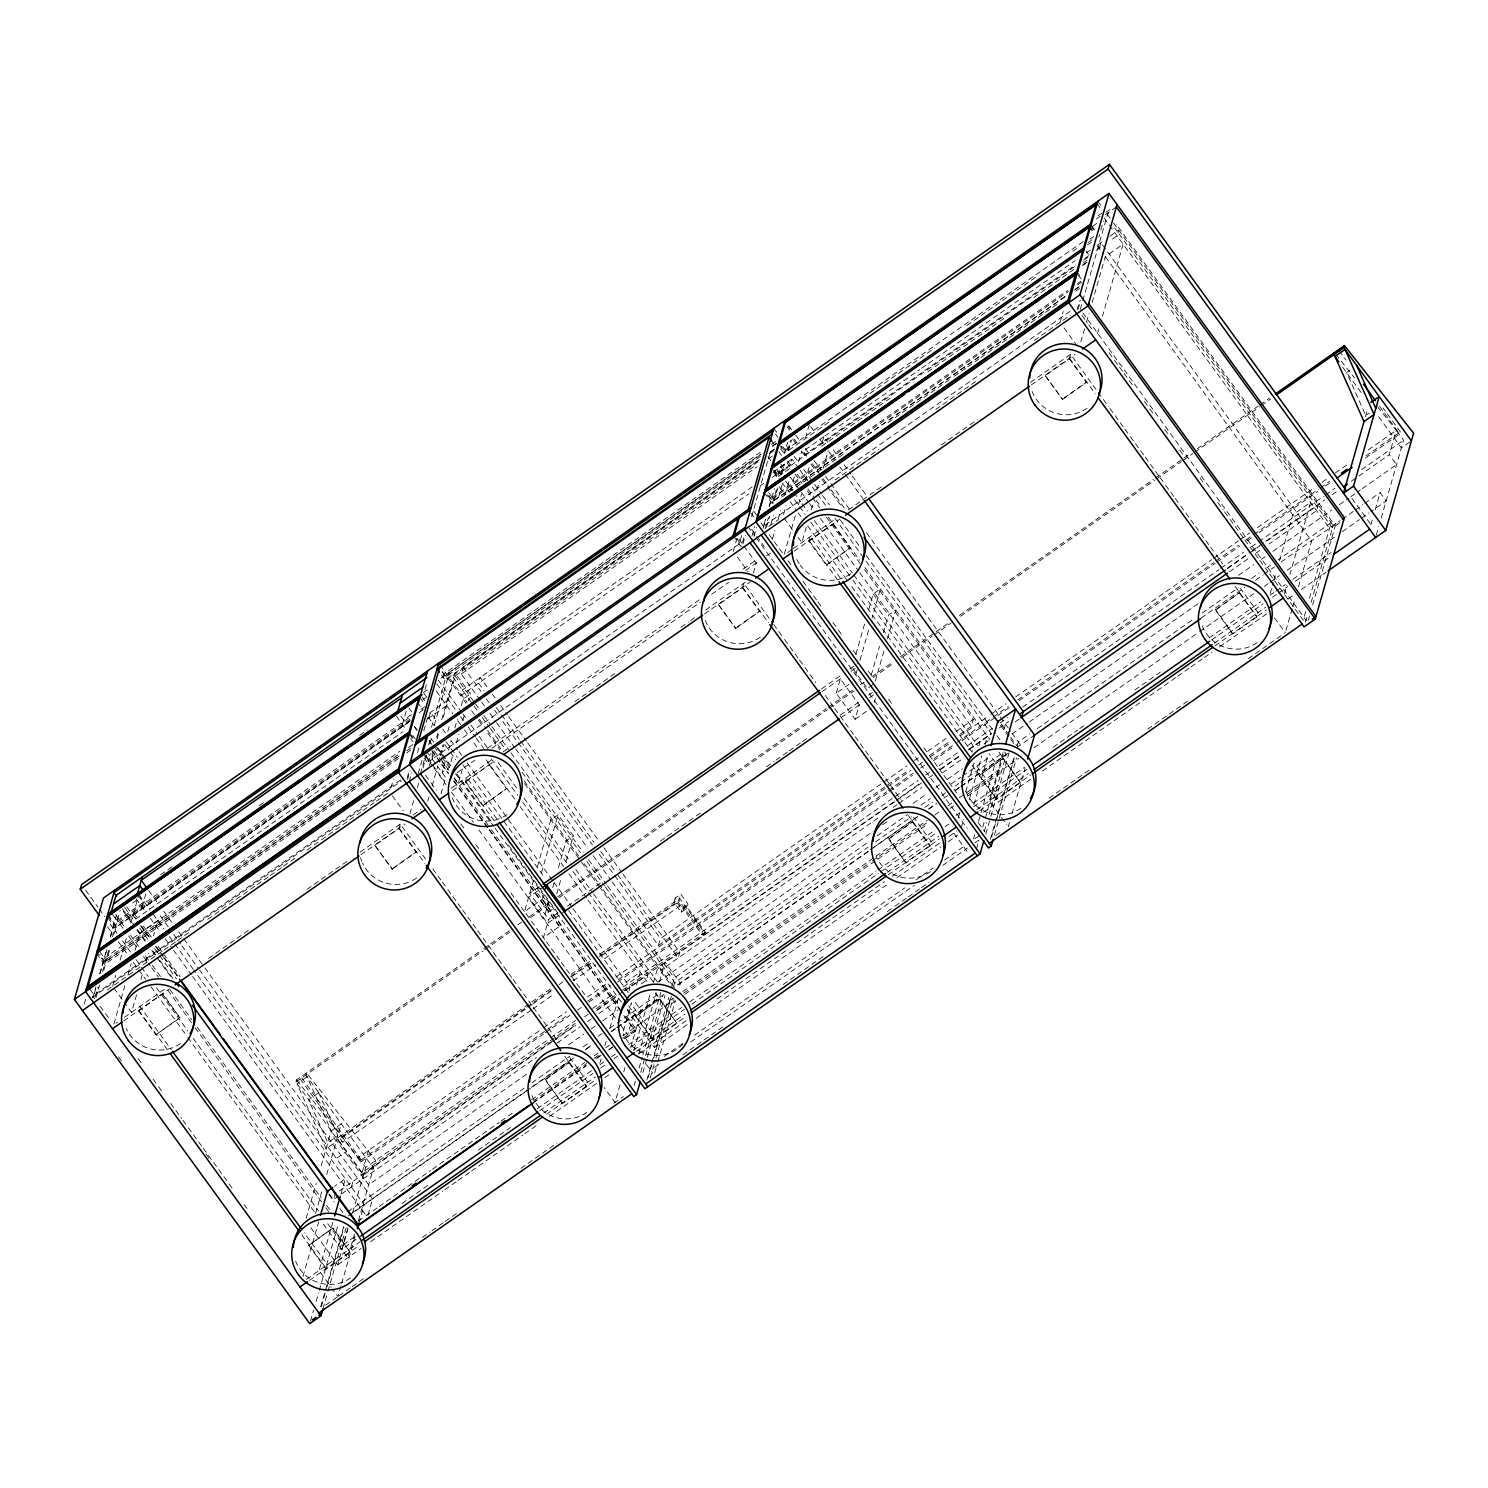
<?xml version="1.0" encoding="UTF-8"?>
<svg xmlns="http://www.w3.org/2000/svg" width="1488" height="1488" viewBox="0 0 1488 1488"><rect width="100%" height="100%" fill="white"/><g stroke="black" fill="none" stroke-linecap="round" stroke-linejoin="round"><path stroke-width="0.75" stroke-dasharray="5 3.75" d="M84.351 1003.916L85.653 999.322M92.777 997.834L95.92 986.86M99.696 973.71L106.615 949.567M110.391 936.398L116.696 914.469M95.771 988.553L93.949 994.877L89.113 988.237M99.994 973.784L103.621 961.118L399.082 754.1M106.894 949.753L104.476 958.198L399.919 751.18M110.521 937.105L114.148 924.439L411.488 716.081M95.362 996.625L98.096 987.102M102.467 971.85L108.791 949.79M112.567 936.64L120.119 910.321M95.957 997.648L99.584 985M103.825 970.232L105.648 963.889L97.594 952.804M99.64 951.557L106.485 960.969L110.112 948.302M114.353 933.534L116.157 927.21L409.721 721.513M112.604 986.284L115.748 975.347M120.137 960.058L127.019 936.026M130.777 922.913L138.31 896.687M142.067 906.917L147.312 888.634M124.918 985.521L113.646 1024.841L117.44 1022.2M128.061 974.584L131.186 963.666M134.943 950.553L139.965 933.069L157.84 920.551L153.45 935.84M136.543 994.84L131.521 1012.324L124.769 1003.024M140.914 979.55L142.792 972.985M145.936 962.066L148.447 953.324M138.607 1010.966L162.806 993.519L179.918 1017.959L155.905 1034.792L138.607 1010.966L139.909 1006.446L171.139 1049.486M155.905 1034.792L180.104 1017.346M358.422 1220.606L375.664 1160.473L306.491 1072.867L305.877 1075.061L373.451 1168.154L363.407 1175.204L295.814 1082.111L296.447 1079.916L481.703 950.107M402.392 724.507L407.061 708.251M390.953 787.766L393.464 779.024M374.902 845.389L392.218 869.215L374.902 845.389L398.933 828.556L400.216 824.036L426.033 859.599M426.349 684.759L423.913 693.278L426.312 696.607M407.173 777.908L408.977 771.584M407.582 779.6L410.074 770.858M409.256 781.553L411.767 772.737M417.458 752.891L419.356 746.269M423.782 730.85L428.209 715.412M428.879 718.072L430.534 712.361L437.323 721.699M443.033 677.17L443.982 673.897L760.219 452.315M418.258 773.462L422.666 758.006M431.539 727.167L446.698 674.231L761.038 453.97M420.397 773.686L425.456 756.053M428.618 745.023L430.59 738.141M434.291 725.27L449.488 672.278L473.221 704.959M409.851 813.806L413.608 800.693M417.384 787.58L418.63 783.209M423.02 767.92L426.777 754.807M429.902 743.87L431.167 739.499M422.629 753.263L428.656 761.577L431.074 753.17M436.579 737.509L437.863 733.045M441.694 719.69L455.105 672.911L470.394 693.966L468.478 700.662M433.213 752.389L429.474 765.371L424.117 757.987M437.026 739.09L438.886 732.561M443.275 717.309L455.142 675.905L756.592 464.684M431.873 760.145L434.291 751.738M480.326 700.234L461.299 674.008L463.289 667.07L759.047 459.829M306.156 1218.281L316.181 1183.313M321.185 1165.829L331.21 1130.88L341.273 1123.831L326.225 1176.264M439.983 755.197L442.94 744.93M427.726 801.269L428.99 796.898M432.115 785.98L437.751 766.32M440.894 755.383L444.019 744.465M447.776 731.352L449.674 724.786M392.218 869.215L416.398 851.768L392.386 868.601M315.586 1213.408L322.468 1189.377M445.247 761.428L442.048 772.551L449.32 767.473L453.152 754.1M448.446 750.287L450.994 741.377M454.826 728.023L457.374 719.113M461.206 705.74L463.121 699.062L470.394 693.966M308.779 1245.363L332.977 1227.916L350.108 1252.357L326.077 1269.19L308.779 1245.363L332.977 1227.916M441.025 793.774L445.675 777.554L426.758 751.496M302.994 1276.518L318.655 1221.89M456.332 742.977L458.899 734.068M462.731 720.694L464.647 714.017M462.433 768.924L458.304 783.302L454.249 777.722M332.773 1222.466L318.99 1270.547L331.154 1287.287M340.919 1194.064L345.309 1178.775L334.577 1186.289M310.453 1321.177L313.596 1310.203M316.107 1301.442L318.618 1292.663M319.25 1290.468L338.129 1224.643M482.689 805.771L506.887 788.324L482.689 805.771L465.391 781.944L466.693 777.424L497.941 820.465M326.077 1269.19L327.379 1264.67L304.277 1232.864M351.354 1187.089L352.991 1181.36L199.597 970.064M361.249 1159.896L300.911 1076.791L300.278 1078.986L360.635 1162.091L361.249 1159.896L568.695 1014.556M320.645 1306.929L343.84 1226.075M321.334 1306.538L326.374 1288.98M327.007 1286.785L343.988 1227.544M322.877 1308.956L327.286 1293.611M327.899 1291.417L346.146 1227.786M368.41 1150.503L361.417 1174.888L553.685 1040.168M347.894 1227.916L341.738 1249.436L356.953 1238.76M310.899 1227.842L337.702 1264.8L347.727 1229.832M352.749 1212.348L365.602 1167.522L548.867 1039.108M354.553 1234.091L347.764 1257.751L321.296 1221.295M465.391 781.944L489.589 764.497M341.031 1285.669L337.906 1296.587L332.494 1289.147M341.663 1283.474L355.446 1235.412M358.98 1223.099L364.225 1204.815L193.886 970.195M367.945 1215.194L372.595 1198.937L204.656 967.609M533.578 880.003L524.52 911.642L542.395 899.124L543.566 895.013M537.41 866.63L550.82 819.869L558.093 814.773L573.382 835.828L565.068 864.788M541.483 872.675L558.093 814.773M548.867 901.058L545.036 914.413L552.308 909.335L537.019 888.262M552.699 887.685L554.615 881.008M558.446 867.653L566.11 840.925L573.382 835.828M558.13 912.776L548.663 919.398L543.418 937.682L561.292 925.164L542.395 899.124M556.772 893.73L561.236 878.143M545.092 1079.786L569.272 1062.339L545.092 1079.786L562.39 1103.612L586.402 1086.779L587.704 1082.278L568.676 1056.071M562.39 1103.612L545.259 1079.172M733.249 551.36L737.36 536.982L756.276 563.022L753.319 573.308M718.462 604.63L735.76 628.457L718.462 604.63L742.475 587.797L743.777 583.277L772.291 622.579M741.675 535.531L739.257 543.938L428.656 761.577M742.475 542.506L744.279 536.201M742.94 544.013L745.414 535.364M751.645 516.745L770.17 452.147M599.831 1063.288L601.096 1058.917M604.853 1045.804L606.1 1041.433M609.857 1028.32L618.636 997.723M751.886 536.126L754.658 526.51M754.063 536.387L756.592 527.533M628.978 991.027L630.075 987.195L573.066 908.666M765.334 519.61L763.456 526.194L1070.263 311.215M769.11 506.441L770.989 499.856L1068.347 291.518M763.065 528.314L765.595 519.498M769.389 506.273L774.448 488.641M778.243 475.397L780.772 466.581M784.567 453.356L787.729 442.345M765.092 529.077L768.403 517.545M772.607 502.851L777.238 486.669M780.754 474.449L783.562 464.628M787.654 450.399L790.519 440.374M766.487 527.31L769.631 516.336M768.608 492.491L774.244 500.247L777.833 487.748M781.665 474.412L784.641 463.977M788.491 450.585L791.56 439.871M623.36 1031.091L631.489 1002.689M636.511 985.205L640.268 972.092L622.393 984.628M770.765 524.427L773.332 515.518M778.429 497.699L782.26 484.344M798.74 468.404L791.951 459.067L790.314 464.795L772.439 477.313M635.562 1016.341L659.761 998.894L676.891 1023.335L652.86 1040.168L635.562 1016.341L659.761 998.894M772.291 539.381L774.839 530.472M778.038 519.349L780.586 510.44M785.05 494.834L790.165 477.034M612.2 881.882L658.421 945.55L660.412 938.593L882.235 783.153M619.994 1084.957L614.99 1102.441L604.184 1087.561M623.751 1071.844L625.016 1067.473M630.652 1047.812L641.309 1010.668L634.483 1001.257M783.599 514.364L786.092 505.622M790.481 490.315L794.871 475.025M798.628 461.912L801.772 450.994M805.529 437.881L809.286 424.768M675.199 898.027L673.971 902.305L681.206 912.274L686.805 908.368L688.014 904.09L680.779 894.121L675.199 898.027L682.434 908.015L681.206 912.274M634.037 1050.305L650.312 993.482M653.455 982.564L657.845 967.256M735.76 628.457L759.959 611.01L735.928 627.843M599.013 956.561L678.919 900.575L680.779 894.121M638.78 1053.95L656.338 992.775M659.463 981.838L665.099 962.178L680.388 983.233L679.142 987.604M795.28 515.778L783.99 555.117L769.147 534.657M798.405 504.86L801.548 493.923M805.306 480.81L809.695 465.521M634.111 1085.552L635.357 1081.181M639.133 1068.068L642.258 1057.131M642.89 1054.955L660.821 992.403M640.714 1072.346L662.83 995.174M822.157 442.494L823.794 436.765L827.867 442.382M642.872 1072.588L646.666 1059.363M647.299 1057.15L664.987 995.435M652.86 1040.168L654.162 1035.667L631.061 1003.842M627.155 1010.11L654.404 1047.626L668.763 997.518M672.52 984.442L674.38 977.914L867.783 842.413M646.815 1080.102L651.205 1064.794M651.818 1062.618L670.697 996.811M673.599 986.656L674.771 982.582L867.988 847.211M648.08 1077.703L653.12 1060.07M653.753 1057.856L671.46 996.142M806.254 527.291L801.865 542.581L797.828 537.001M811.276 509.807L813.155 503.26M816.912 490.147L819.423 481.405M823.18 468.292L828.184 450.808M650.237 1077.944L655.297 1060.312M655.929 1058.117L672.985 998.597M654.701 1072.829L657.212 1064.087M657.826 1061.893L675.385 1000.717M826.249 565.068L850.448 547.621L826.249 565.068L808.951 541.241L810.253 536.722L841.501 579.762M599.645 954.366L679.551 898.38L704.494 932.734L703.861 934.929L678.919 900.575M808.951 541.241L833.15 523.795M836.237 693.222L840.348 678.844L859.264 704.884L855.135 719.262L836.237 693.222L852.326 681.95M855.916 654.143L864.863 622.951M868.694 609.596L873.158 594.01L880.431 588.913L872.117 617.873M855.879 674.529L857.646 668.372M859.99 660.188L868.936 629.015M871.205 675.199L879.501 646.238M883.333 632.884L888.448 615.065L895.702 609.968L887.406 638.929M875.279 681.244L884.207 650.07M874.2 702.634L875.372 698.523M888.634 839.027L912.832 821.581L888.634 839.027L905.932 862.854L929.944 846.021L931.246 841.501L913.576 817.191M1060.051 322.394L1063.176 311.476M1045.264 375.646L1062.562 399.472L1045.264 375.646L1069.277 358.813L1070.579 354.311L1108.616 406.708M905.932 862.854L888.801 838.414M1077.089 309.671L1079.6 300.911M1078.075 309.355L1080.641 300.371M1098.832 236.983L1099.52 234.546M1100.822 229.989L1103.352 221.173M1080.288 309.374L1082.185 302.789M1082.818 300.595L1107.983 212.84L1110.699 216.597M1099.241 248.347L1100.878 242.618L1300.419 517.471L1298.782 523.199M1080.827 341.887L1085.849 324.403M1086.482 322.208L1088.974 313.484M1092.118 302.548L1105.268 256.661L1123.142 244.125L1102.478 316.256M959.872 734.309L971.255 726.349L973.245 719.392L863.133 567.709M958.235 817.898L959.5 813.527M965.768 791.672L973.915 763.251M978.918 745.767L980.164 741.415M1097.456 333.721L1099.334 327.174M1062.562 399.472L1086.761 382.044L1062.73 398.877M961.118 828.091L963.629 819.349M969.265 799.688L981.801 755.978M984.926 745.06L987.437 736.318M979.123 775.62L1003.321 758.192L1020.452 782.614L996.421 799.447L979.123 775.62L1003.321 758.192M973.97 804.599L988.385 754.342M1003.823 729.883L1005.46 724.154M973.524 838.953L974.789 834.582M978.546 821.469L980.425 814.903M981.057 812.727L995.453 762.47L989.092 753.691M1003.135 752.742L989.353 800.823L1000.141 815.703M976.407 849.146L978.918 840.422M982.675 827.309L984.554 820.744M985.186 818.567L1004.363 751.645L1006.372 754.416L989.315 813.936M984.256 831.569L986.786 822.752M985.781 834.024L990.208 818.605M990.841 816.391L1009.162 752.463M996.421 799.447L997.723 794.945L974.621 763.139M990.376 839.381L1014.184 756.35M1017.234 745.693L1018.331 741.88L1029.715 733.9M991.64 837L1014.388 757.634M994.43 835.028L1016.546 757.876M1008.25 826.863L1009.496 822.492M1012.007 813.75L1025.176 767.864M1215.436 610.043L1239.634 592.615L1215.436 610.043L1232.734 633.888L1256.746 617.055L1258.048 612.535L1240.378 588.206M1232.734 633.888L1215.603 609.448M1270.175 593.545L1273.319 582.626M1273.933 580.432L1275.811 573.884M1279.568 560.771L1292.737 514.867L1310.612 502.349L1289.929 574.461M1284.293 594.121L1286.804 585.398M1285.948 630.521L1292.216 608.666M1292.849 606.472L1294.727 599.924M1298.485 586.811L1311.653 540.925L1104.673 255.824M1305.701 611.438L1303.209 620.18L1265.284 567.951M1309.477 598.325L1331.165 522.679L1278.08 559.879M1305.441 622.226L1307.32 615.641M1311.095 602.473L1333.174 525.45L1338.772 521.525M1365.407 416.696L1367.286 410.149M1308.231 620.273L1309.477 615.883M1312.621 604.909L1335.275 525.934L1116.149 224.093M1358.86 475.993L1389.308 454.64L1396.302 430.274L1377.59 406.801M1370.857 524.892L1372.699 518.438M1375.172 509.845L1380.101 492.64L1386.146 500.954L1370.913 511.612M1365.426 458.044L1399.687 434.031L1400.32 431.836L1382.891 407.824M1376.288 535.327L1378.781 526.585M1381.199 518.159L1403.537 440.243L1396.302 430.274L1367.751 450.287M705.386 932.381L702.076 934.78L683.159 908.74L684.48 907.457L686.452 906.285L705.368 932.325L702.076 934.78M771.584 444.354L779.154 439.034M1098.2 215.704L1101.994 213.063M772.402 446.009L776.197 443.35M160.611 874.721L171.994 866.76M259.21 805.64L264.901 801.66M359.687 735.239L367.276 729.92M441.118 678.175L761.168 454.268M772.532 446.307L778.224 442.327M1096.396 218.996L1100.19 216.355M1105.882 212.356L1111.462 208.45M423.466 692.497L427.335 689.781M760.349 456.407L445.991 676.668L441.973 671.125M1105.193 214.793L1116.353 206.962M770.431 451.85L776.122 447.869M759.401 459.68L445.042 679.942L439.425 672.185M769.854 452.371L778.336 446.419M1092.862 226.064L1096.656 223.405M758.117 461.671L447.46 679.346L442.085 671.962M769.482 453.71L773.258 451.05M132.674 903.067L140.188 897.803M423.001 699.639L426.758 696.998M461.299 674.008L757.057 466.767M768.44 458.806L772.235 456.146M1083.208 241.595L785.869 449.953L783.451 446.623M411.19 714.742L403.676 719.987L398.858 713.347M788.807 450.213L830.471 421.03M862.668 398.468L934.65 348.043M966.847 325.481L1036.913 276.377M1072.904 251.156L1076.68 248.515M1089.941 239.215L1093.736 236.573M420.955 709.46L424.75 706.8M1088.156 242.507L1091.932 239.866M409.888 719.243L115.804 925.313L107.768 914.227M419.17 712.752L426.777 707.414M1087.449 244.943L1091.95 241.986M410.242 720.452L133.157 914.618L135.892 918.375M410.074 721.066L115.115 927.749L107.062 916.664M135.575 919.026L402.895 731.705M429.455 713.105L448.409 699.825M752.165 486.929L462.359 690.004L460.722 695.733L748.631 493.997M773.016 472.328L791.951 459.067M823.794 436.765L805.919 449.302L804.283 455.03L1075.396 265.05M824.873 436.003L919.677 369.582M921.574 368.261L1075.154 260.642M1086.519 252.681L1090.313 250.021M1097.902 244.702L1103.594 240.721M1109.825 236.35L1118.753 230.101L1117.116 235.829L1109.527 241.13M427.8 718.834L446.772 705.554M759.996 486.037L763.79 483.377M1084.882 258.41L1088.677 255.75M1096.265 250.43L1101.938 246.45M1074.503 266.705L779.042 473.723L776.624 470.394M1083.971 260.065L1087.747 257.405M789.57 468.683L778.205 476.644L773.388 469.985M821.767 446.121L891.851 397.017M927.824 371.795L997.909 322.71M999.787 321.371L1005.479 317.39M1033.881 297.488L1075.545 268.286M1083.134 262.985L1086.91 260.326M1082.185 265.478L1085.98 262.837M1083.227 264.957L1087.021 262.297M408.549 747.46L414.222 743.479M106.485 960.969L400.03 755.272M399.175 756.071L105.295 961.992L99.919 954.608M406.745 750.77L410.539 748.111M398.468 758.508L104.588 964.429L96.553 953.343M406.763 752.891L411.748 749.208M772.235 497.476L1067.677 290.458M1077.145 283.836L1080.939 281.176M1077.814 284.878L1081.59 282.218M774.244 500.247L1065.91 295.889M1075.378 289.249L1079.172 286.607M1065.036 296.689L773.053 501.289L767.696 493.886M1074.522 290.048L1078.316 287.389M781.832 497.085L845.37 452.761M888.02 422.685L952.469 377.506M954.366 376.185L965.749 368.206M967.646 366.885L979.011 358.906M980.908 357.585L1058.656 303.124M1075.712 291.164L1079.507 288.505M400.756 779.898L92.721 996.03L94.73 998.801M92.312 997.499L401.351 780.958M107.248 990.041L149.711 960.281M150.883 959.165L162.248 951.204M164.145 949.883L175.51 941.923M177.388 940.602L188.753 932.623M207.706 919.361L255.043 886.178M256.94 884.858L268.305 876.897M270.202 875.576L281.567 867.597M283.464 866.276L294.829 858.316M307.086 850.02L347.857 821.153M349.736 819.832L361.1 811.871M362.998 810.551L374.362 802.571M376.259 801.251L387.624 793.29M768.887 526.417L778.354 519.777M835.233 479.917L878.85 449.357M935.729 409.498L977.43 380.277M1034.309 340.417L1070.337 315.177M487.339 748.352L701.387 598.362M743.07 569.16L756.332 559.879M457.076 772.681L474.858 760.201M491.914 748.259L700.271 602.268M711.636 594.307L728.692 582.347M745.73 570.406L758.992 561.125M766.58 555.805L770.579 553.015M124.378 1017.327L164.833 988.981M208.45 958.421L250.151 929.2M307.03 889.34L348.75 860.12M360.115 852.14L401.834 822.92M413.218 814.94L420.862 809.584M451.162 788.305L493.477 758.657M502.944 752.035L510.514 746.716M574.926 701.592L616.59 672.39M681.002 627.266L688.572 621.965M690.469 620.626L696.142 616.646M705.628 610.006L745.395 582.143M787.58 552.606L792.937 548.849M793.364 548.551L835.196 519.238M848.458 509.938L882.589 486.037M941.365 444.856L977.393 419.616M1030.477 382.416L1072.178 353.177M123.783 1020.861L169.409 988.888M360.896 854.726L404.736 823.999M452.445 790.537L494.239 761.242M704.512 613.912L750.157 581.92M794.127 551.137L839.753 519.163M1031.258 384.983L1075.08 354.274M539.233 886.718L529.747 893.358L548.663 919.398M821.469 688.963L840.404 675.682M849.871 669.042L857.534 663.685M544.72 885.992L528.631 897.264L547.547 923.304L563.636 912.032M822.232 691.529L843.082 676.928M851.08 671.33L858.223 666.308M483.6 948.767L510.254 930.112M517.861 924.773L521.656 922.114M529.282 916.775L550.207 902.1M557.814 896.762L826.156 708.753M828.053 707.414L852.791 690.079M860.399 684.759L864.212 682.081M871.819 676.742L892.763 662.086M900.37 656.747L947.949 623.416M959.369 615.418L1153.479 479.396M1155.376 478.076L1189.637 454.063M1197.245 448.725L1258.141 406.057M1260.038 404.736L1269.562 398.059M295.814 1082.111L482.968 950.962M484.883 949.642L509.621 932.306M530.546 917.631L551.49 902.956M559.097 897.636L827.421 709.609M829.318 708.288L854.075 690.953M873.103 677.617L894.028 662.941M901.635 657.603L932.083 636.269M933.999 634.948L951.13 622.933M960.634 616.274L1154.744 480.252M1156.66 478.931L1181.398 461.596M1183.295 460.257L1192.799 453.598M1194.715 452.259L1259.406 406.912M1261.322 405.592L1270.826 398.914M872.824 684.74L867.374 688.553L852.085 667.498M567.598 906.136L601.691 882.235M660.412 841.092L694.524 817.21M696.403 815.87L702.094 811.89M766.506 766.766L774.076 761.465M775.973 760.126L787.338 752.165M789.235 750.845L800.6 742.884M802.478 741.545L808.17 737.564M840.367 715.003L861.217 700.402M868.787 695.101L872.582 692.441M841.148 717.569L861.98 702.968M869.569 697.667L877.139 692.366M1349.932 370.14L1346.584 372.484L1365.761 415.45L1369.109 413.087M855.135 719.262L871.224 707.99M550.188 989.036L337.106 1138.339L362.049 1172.693L548.495 1042.046M571.113 974.361L592.038 959.704M524.818 1008.548L336.474 1140.533L368.671 1184.857L528.556 1072.829M526.733 1007.227L551.453 989.892M559.079 984.554L562.873 981.894M570.481 976.556L591.406 961.899M531.16 1010.166L342.742 1142.17L341.124 1140.44L340.324 1138.859L530.639 1005.497M532.555 1004.177L551.583 990.841M572.508 976.165L593.452 961.49M601.059 956.17L677.189 902.825L678.491 904.109L679.607 906.155L603.477 959.481M533.057 1008.827L554.001 994.151M573.029 980.815L595.87 964.819M682.434 908.015L688.014 904.09M336.883 1158.11L345.272 1152.251M884.132 781.832L906.88 765.892M914.469 760.573L918.263 757.913M927.749 751.273L948.6 736.672M956.189 731.352L973.245 719.392M658.421 945.55L908.684 770.189M929.535 755.569L950.404 740.95M296.447 1079.916L358.366 1157.552L541.632 1029.138M543.529 1027.799L566.37 1011.803M587.314 997.127L608.257 982.452M615.865 977.114L886.16 787.729M888.076 786.389L910.916 770.375M918.524 765.055L922.337 762.377M929.944 757.039L950.888 742.382M960.411 735.704L988.962 715.691M990.859 714.37L1006.093 703.694M1015.597 697.016L1211.66 559.655M1213.576 558.316L1238.314 540.981M1240.211 539.642L1249.734 532.964M1257.341 527.645L1314.462 487.618M1322.069 482.279L1327.78 478.28M1335.387 472.961L1348.723 463.624M587.723 1001.219L610.545 985.223M618.171 979.885L886.495 791.876M888.392 790.537L913.13 773.202M920.756 767.864L924.55 765.204M934.073 758.545L954.998 743.87M956.914 742.531L991.157 718.537M993.073 717.197L1008.287 706.54M1017.811 699.862L1213.817 562.52M1215.715 561.181L1238.555 545.185M1246.163 539.846L1251.873 535.847M1253.789 534.527L1318.48 489.18M1320.395 487.841L1329.9 481.182M1366.058 455.849L1400.32 431.836M360.635 1162.091L543.325 1034.086M545.222 1032.746L569.96 1015.411M577.567 1010.092L581.38 1007.413M588.988 1002.094L609.931 987.418M617.539 982.08L887.778 792.732M889.675 791.393L912.516 775.397M933.441 760.74L954.385 746.065M961.992 740.726L1009.571 707.395M1019.075 700.718L1215.101 563.375M1216.998 562.055L1239.839 546.04M1247.446 540.721L1251.259 538.042M1258.867 532.704L1317.866 491.375M1325.473 486.037L1331.183 482.038M550.783 1037.768L575.521 1020.433M592.652 1008.436L613.595 993.761M623.119 987.083L893.414 797.698M895.311 796.359L918.152 780.363M925.759 775.025L929.572 772.346M939.095 765.688L960.039 751.012M967.646 745.674L992.384 728.339M1000.01 723.001L1007.618 717.662M1022.851 707.005L1218.914 569.625M1220.811 568.286L1243.652 552.29M1251.259 546.952L1256.969 542.953M1258.885 541.613L1323.595 496.267M1325.51 494.927L1335.015 488.269M1361.669 469.594L1403.537 440.243M550.393 1040.726L575.131 1023.391M584.635 1016.732L588.448 1014.053M596.056 1008.734L615.083 995.398M622.691 990.059L704.494 932.734M555.47 1038.922L576.526 1024.172M597.339 1009.589L622.207 992.161M624.104 990.822L898.213 798.758M900.11 797.419L921.053 782.762M940.081 769.426L961.025 754.751M968.632 749.413L991.473 733.398M999.099 728.078L1008.622 721.401M1227.507 568.025L1250.366 552.011M1252.264 550.672L1263.684 542.674M1265.581 541.353L1324.599 500.005M1332.206 494.667L1337.917 490.668M1351.234 481.331L1356.944 477.332M551.248 1042.437L335.116 1193.878L333.461 1199.607L536.331 1057.466M553.145 1041.098L575.893 1025.158M596.762 1010.538L617.613 995.937M625.202 990.617L647.95 974.677L646.313 980.406L640.621 984.386M894.883 801.604L661.9 964.856L660.263 970.585L879.985 816.614M896.78 800.284L921.407 783.023M928.977 777.722L932.771 775.062M940.342 769.742L961.192 755.141M968.762 749.84L991.492 733.919L864.826 559.432M1227.284 568.714L1248.153 554.094M1250.05 552.773L1259.518 546.133M1267.106 540.814L1318.294 504.934L1316.657 510.663L1269.264 543.883M1409.731 442.048L1401.343 447.925L1377.014 414.408M557.2 1042.846L579.948 1026.906M587.537 1021.586L591.313 1018.927M598.901 1013.626L619.752 999.006M893.246 807.333L897.041 804.673M898.919 803.353L921.649 787.431M942.499 772.83L963.331 758.229M984.163 743.628L989.855 739.648M1015.188 721.903L1021.698 717.346M1229.441 571.783L1248.395 558.502M1255.984 553.183L1259.778 550.523M568.528 1044.818L583.761 1034.141M591.368 1028.803L595.181 1026.143M602.789 1020.805L618.022 1010.129M657.994 982.117L873.084 831.401M882.607 824.743L888.317 820.744M913.074 803.408L926.392 794.071M935.915 787.394L939.709 784.734M947.335 779.396L962.55 768.719M1012.045 734.049L1027.278 723.373M1029.175 722.033L1198.584 603.328M1238.555 575.335L1253.789 564.659M1261.415 559.321L1265.209 556.661M1272.835 551.323L1331.834 509.975M1339.442 504.637L1348.965 497.959M1350.862 496.639L1360.385 489.961M1362.283 488.622L1396.562 464.628L1389.308 454.64M877.25 835.772L907.587 814.513M920.867 805.213L930.353 798.572M951.204 783.953L960.69 777.313M962.569 775.973L987.232 758.713L984.498 754.955M347.987 1211.604L524.315 1088.063M531.886 1082.743L569.811 1056.182M583.091 1046.882L588.764 1042.883M598.25 1036.243L602.045 1033.583M609.634 1028.282L615.325 1024.302M617.204 1022.963L658.924 993.742M875.558 841.892L911.549 816.689M924.811 807.389L932.381 802.088M941.848 795.448L945.643 792.788M955.11 786.148L958.904 783.506M960.802 782.167L1002.466 752.965M1037.303 728.599L1194.659 618.32M1202.248 613.019L1238.276 587.779M1251.538 578.479L1259.127 573.159M1266.716 567.839L1270.492 565.18M868.099 851.303L676.78 985.354L604.891 886.327M928.717 808.84L936.287 803.52M943.876 798.219L947.651 795.559M955.24 790.258L959.016 787.598M960.913 786.278L1006.372 754.416M352.21 1212.869L573.029 1058.154M586.346 1048.817L592.057 1044.818M611.084 1031.482L614.897 1028.803M616.795 1027.483L664.392 994.133M868.229 851.601L673.134 988.311L600.52 888.317M928.847 809.137L936.417 803.836M955.37 790.556L959.425 787.394M961.043 786.575L1008.92 752.723M1016.695 747.608L1034.569 735.072M1201.169 618.004L1244.954 587.332M1255.593 580.208L1263.163 574.907M1264 573.996L1274.546 566.928M1281.131 561.98L1340.13 520.651M1342.027 519.312L1353.448 511.314M1355.363 509.975L1362.971 504.637M1364.868 503.297L1380.101 492.64M348.229 1216.012L524.557 1092.452M526.454 1091.132L573.866 1057.912M585.23 1049.951L590.922 1045.971M611.773 1031.351L615.567 1028.692M617.464 1027.371L659.184 998.132L655.129 992.552M1339.925 522.66L1332.485 527.887L1114.717 227.924M673.32 998.225L669.526 1000.866L671.534 1003.637L675.329 1000.996M682.787 991.585L874.107 857.534M876.004 856.195L927.136 820.372M934.724 815.052L940.397 811.072M947.986 805.771L951.762 803.111M959.351 797.81L965.024 793.811M966.921 792.49L999.118 769.928L1001.126 772.7L967.033 796.582M358.255 1221.183L363.965 1217.184M365.862 1215.845L377.282 1207.847M379.198 1206.508L430.59 1170.498M432.487 1169.159L499.112 1122.473M501.01 1121.152L512.43 1113.136M531.476 1099.799L584.765 1062.469M594.289 1055.792L598.083 1053.132M605.709 1047.794L609.503 1045.115M622.84 1035.778L674.231 999.769M683.755 993.11L870.294 862.389M872.191 861.068L927.396 822.38M967.367 794.369L1018.759 758.359M1033.993 747.701L1197.691 632.995M1199.588 631.656L1254.793 592.968M1264.316 586.309L1268.129 583.631M1270.027 582.31L1279.55 575.633M1287.157 570.295L1334.736 536.963M1342.362 531.625L1359.493 519.61M1361.39 518.289L1369.016 512.951M684.796 994.356L876.116 860.306M878.013 858.967L927.266 824.464M949.995 808.542L953.771 805.882M533.578 1100.748L586.718 1063.529M594.307 1058.21L599.999 1054.211M622.765 1038.252L636.064 1028.952L625.127 1013.905M533.057 1102.589L586.198 1065.352M595.684 1058.693L601.375 1054.713M608.964 1049.393L612.758 1046.734M624.142 1038.754L635.543 1030.775L623.249 1013.849M532.871 1103.185L586.012 1065.966M597.395 1057.987L601.208 1055.327M608.797 1050.007L612.591 1047.347M625.871 1038.029L635.357 1031.389L623.063 1014.463M354.479 1236.807L343.058 1244.805L326.709 1222.299M402.076 1203.457L428.711 1184.783M478.206 1150.112L510.57 1127.439M537.224 1108.765L592.41 1070.077M600.036 1064.738L603.83 1062.079M611.456 1056.74L615.251 1054.081M628.587 1044.743L681.876 1007.395M689.502 1002.056L876.041 871.354M877.939 870.015L935.041 830.006M955.984 815.331L959.797 812.653M973.115 803.334L1024.507 767.306M1053.058 747.311L1077.814 729.976M1079.711 728.636L1085.422 724.637M1134.916 689.948L1161.57 671.274M1209.149 637.943L1260.541 601.933M1270.064 595.256L1273.877 592.596M1275.774 591.257L1285.297 584.579M1292.905 579.26L1330.979 552.569M539.698 1110.718L592.987 1073.369M600.613 1068.049L606.323 1064.032M613.93 1058.712L617.743 1056.034M631.061 1046.696L684.368 1009.348M691.976 1004.028L878.515 873.307M880.412 871.968L935.617 833.299M945.14 826.621L948.953 823.961M973.691 806.626L1026.999 769.277M1211.623 639.896L1263.033 603.886M1272.538 597.227L1276.351 594.549M1278.248 593.228L1287.771 586.551M1295.378 581.213L1329.64 557.2M306.472 1279.327L359.891 1241.885M543.808 1113.024L595.2 1077.014M633.535 1050.119L684.722 1014.239M887.406 872.21L938.742 836.256M976.835 809.584L1028.338 773.481M1214.152 643.3L1265.544 607.29M309.374 1280.405L358.775 1245.791M546.468 1114.27L595.963 1079.6M636.157 1051.384L685.503 1016.806M888.187 874.795L939.505 838.841M979.718 810.681L1031.017 774.727M1214.933 645.866L1266.307 609.875M337.702 1264.8L361.082 1248.413M370.605 1241.736L442.94 1191.051M444.838 1189.73L456.258 1181.714M458.174 1180.393L469.594 1172.377M471.491 1171.056L522.883 1135.046M524.799 1133.707L536.219 1125.709M549.537 1116.372L597.116 1083.022M604.742 1077.684L610.452 1073.685M639.003 1053.671L686.582 1020.34M717.049 998.987L785.571 950.981M796.991 942.983L884.56 881.621M892.168 876.283L939.746 842.952M949.27 836.275L956.877 830.936M983.531 812.262L1031.128 778.931M1042.549 770.914L1162.463 686.898M1164.36 685.559L1175.78 677.561M1177.696 676.222L1189.117 668.224M1191.014 666.884L1202.434 658.886M1204.331 657.547L1211.957 652.209M1219.565 646.889L1267.162 613.54M1288.087 598.864L1293.797 594.865M1301.423 589.527L1326.161 572.192M654.404 1047.626L688.516 1023.725M696.105 1018.406L889.489 882.905M897.078 877.585L940.695 847.025M948.265 841.724L957.751 835.066M664.187 1056.424L683.141 1043.144M694.505 1035.183L904.76 887.871M916.124 879.892L933.181 867.95M944.545 859.99L965.377 845.389M974.845 838.748L980.536 834.768M658.626 1064.497L652.953 1068.496L650.926 1065.724M690.823 1041.935L914.357 885.323M942.76 865.421L967.386 848.16M974.956 842.859L978.751 840.199M325.705 1305.143L337.088 1297.164M338.985 1295.843L350.368 1287.864M352.247 1286.543L363.63 1278.564M422.406 1237.384L429.995 1232.064M431.892 1230.743L443.257 1222.764M445.154 1221.443L456.537 1213.464M521.005 1168.303L557.014 1143.063M613.893 1103.203L623.379 1096.563M682.806 1054.88L724.47 1025.678M783.19 984.535L824.873 955.333M887.369 911.53L893.06 907.55M894.958 906.229L906.322 898.268M908.219 896.929L919.584 888.968M921.481 887.648L929.051 882.328M995.732 835.624L1002.893 830.62M1049.152 798.2L1090.853 768.98M1147.732 729.12L1189.451 699.899M1248.227 658.719L1284.256 633.46M679.607 906.155L677.189 902.825M340.324 1138.859L342.742 1142.17M683.159 908.74L686.452 906.285M1335.833 354.442L1354.545 377.915M1339.349 350.908L1346.045 360.152M1379.581 406.336L1399.687 434.031M1342.697 367.164L1362.134 393.929M1351.885 498.313L1370.95 524.576M1097.846 201.271L1101.864 206.813M1107.165 214.142L1112.689 221.731M1113.601 222.995L1333.174 525.45M1097.14 203.707L1101.157 209.25M1104.245 218.085L1329.528 528.407M1091.634 225.655L1095.261 230.659M1090.778 225.897L1094.796 231.44M1097.177 245.501L1103.315 253.964M1086.035 251.1L1088.435 254.411M1076.791 271.541L1080.418 276.526M1078.484 275.28L1081.162 278.981M1083.022 313.131L1306.241 620.589M1081.981 315.456L1087.375 322.896M1088.732 324.756L1092.787 330.336M1109.062 352.749L1113.136 358.366M1114.493 360.245L1122.64 371.461M1123.998 373.339L1128.071 378.956M1129.429 380.816L1133.503 386.434M1144.384 401.407L1148.457 407.024M1149.815 408.884L1153.888 414.501M1164.751 429.474L1168.824 435.091M1179.705 450.064L1183.778 455.663M1200.072 478.132L1204.145 483.73M1217.742 502.46L1223.173 509.938M1224.531 511.816L1228.604 517.415M1229.962 519.293L1243.54 538.005M1244.898 539.884L1258.495 558.595M1259.852 560.455L1263.926 566.072M1064.106 327.974L1077.61 346.574M1274.528 617.818L1285.334 632.698M1109.974 408.568L1123.552 427.279M1124.909 429.158L1128.983 434.775M1130.341 436.635L1143.937 455.365M1145.295 457.225L1158.873 475.937M1160.231 477.815L1164.304 483.433M1165.662 485.293L1173.827 496.527M1175.185 498.387L1179.259 504.004M1180.616 505.883L1194.194 524.594M1195.552 526.454L1209.149 545.166M1210.507 547.045L1214.58 552.662M1215.938 554.522L1222.727 563.878M1069.463 358.217L1095.261 393.762M1235.189 586.495L1256.932 616.441M1069.277 358.813L1086.575 382.658M1239.448 593.228L1256.746 617.055M833.299 449.86L838.73 457.337M844.161 464.814L850.95 474.17M852.308 476.03L867.244 496.601M810.625 426.628L814.68 432.208M820.093 439.648L824.129 445.228M828.946 451.85L834.377 459.327M839.809 466.804L843.882 472.421M845.24 474.281L862.873 498.592M789.031 426.014L791.709 429.716M795.615 435.11L799.856 440.932M805.306 448.427L809.379 454.063M814.066 460.517L820.855 469.855M825.71 476.551L850.206 510.31M866.537 532.797L1010.817 731.519M1011.896 733.007L1020.34 744.651M787.766 425.698L790.184 429.028M786.985 426.61L789.663 430.311M794.332 439.146L798.424 444.763M803.873 452.259L806.589 456.016M812.039 463.512L821.562 476.644M822.92 478.522L829.727 487.897M831.085 489.757L846.058 510.384M1001.219 724.117L1009.385 735.351M1010.743 737.23L1017.55 746.604M792.695 439.072L796.805 444.726M801.697 451.478L804.915 455.886M811.072 464.368L816.503 471.845M821.934 479.322L825.989 484.939M827.347 486.818L842.282 507.371M1000.494 725.288L1015.411 745.841M773.816 428.284L777.852 433.845M785.962 445.005L792.751 454.379M794.127 456.239L798.2 461.875M803.65 469.371L813.173 482.484M814.531 484.363L821.339 493.737M822.697 495.616L829.504 504.99M840.404 519.982L860.808 548.105M866.258 555.601L995.565 733.714M996.923 735.593L1000.996 741.21M775.546 434.05L777.945 437.379M782.948 446.642L787.245 452.575M800.098 470.282L807.668 480.698M812.318 487.115L825.896 505.808M834.88 518.196L863.896 558.167M781.33 446.363L785.348 451.906M778.987 444.559L785.032 452.873M780.623 448.799L784.641 454.342M787.636 461.094L792.713 468.125M797.103 474.133L802.534 481.61M807.947 489.106L814.736 498.443M816.094 500.321L820.167 505.92M828.314 517.136L859.543 560.139M864.974 567.635L989.985 739.834M998.857 752.054L1002.726 757.373M832.982 524.408L850.28 548.235M1003.154 758.787L1020.452 782.614M771.695 441.006L774.374 444.707M778.838 451.608L781.553 455.365M787.003 462.842L793.792 472.217M795.15 474.077L801.958 483.451M807.389 490.928L819.628 507.799M826.417 517.154L861.775 565.849M780.921 464.182L784.994 469.799M790.444 477.295L799.949 490.389M801.325 492.268L808.114 501.623M809.472 503.502L813.545 509.119M820.353 518.475L858.409 570.908M859.766 572.787L971.255 726.349M780.363 466.19L785.459 473.203M873.158 594.01L888.448 615.065M767.975 456.704L770.691 460.462M777.499 469.836L780.233 473.593M785.683 481.089L792.49 490.482M793.848 492.342L800.656 501.735M802.013 503.595L807.463 511.109M814.271 520.484L852.401 573.01M853.759 574.889L977.69 745.581M774.504 470.134L778.522 475.658M774.076 471.584L780.865 480.94M782.223 482.8L789.012 492.156M794.443 499.633L805.287 514.588M810.718 522.065L851.452 578.162M852.81 580.041L973.617 746.437L971.98 752.165L849.797 583.891M773.816 472.57L777.833 478.113M779.228 486.669L784.641 494.146M790.072 501.623L796.861 510.979M798.219 512.839L800.935 516.578M807.724 525.934L848.439 582.031M809.119 540.628L837.67 579.911M972.148 765.167L996.607 798.851M767.38 494.872L773.407 503.186M784.306 518.401L792.416 529.561M1001.498 817.563L1006.892 825.003M764.311 492.64L772.365 503.725M753.784 511.202L757.82 516.745M761.038 522.865L765.855 529.505M788.063 560.734L792.155 566.351M803.018 581.306L807.091 586.923M808.449 588.802L816.596 600.017M817.954 601.896L822.027 607.513M832.908 622.486L836.981 628.085M838.339 629.963L842.413 635.581M853.275 650.554L857.348 656.152M868.229 671.125L872.303 676.742M888.596 699.193L892.67 704.81M923.918 747.85L927.991 753.467M929.349 755.327L937.496 766.562M938.872 768.44L952.45 787.152M953.808 789.012L957.881 794.629M978.211 822.641L984.982 831.941M750.994 513.174L753.672 516.857M751.645 529.151L755.476 534.415M756.741 536.182L764.386 546.71M747.98 526.436L754.788 535.81M756.146 537.689L967.237 828.425M953.864 833.187L969.134 854.242M736.951 538.786L742.326 546.17M733.231 535.624L741.266 546.71M737.285 556.94L748.092 571.82M773.648 624.439L783.172 637.552M784.529 639.412L788.603 645.029M789.961 646.908L798.107 658.124M799.465 660.002L803.539 665.62M804.896 667.48L815.777 682.453M825.282 695.547L833.429 706.781M834.787 708.66L838.86 714.259M840.218 716.137L853.814 734.849M855.172 736.727L868.75 755.439M870.108 757.299L874.181 762.916M875.539 764.795L889.136 783.506M890.494 785.366L901.356 800.339M742.642 587.183L768.459 622.728M908.387 815.461L930.13 845.407M742.475 587.797L759.773 611.624M912.646 822.194L929.944 846.021M487.022 686.824L480.233 677.486L478.597 683.215L484.028 690.692M492.454 694.301L495.169 698.039M500.6 705.535L507.389 714.872M508.747 716.751L526.38 741.061M527.738 742.921L598.325 840.143M603.756 847.621L621.407 871.931M622.765 873.809L679.774 952.339L678.137 958.067L617.055 873.921M496.229 707.525L500.303 713.124M501.661 715.003L519.312 739.294M520.67 741.173L593.972 842.134M600.761 851.489L615.697 872.061M463.289 667.07L480.959 691.418M486.39 698.895L489.106 702.652M494.555 710.148L497.271 713.887M502.702 721.382L592.429 844.961M599.236 854.335L660.412 938.593M481.684 702.113L484.4 705.851M489.85 713.347L495.281 720.824M496.639 722.703L514.309 747.05M515.666 748.929L587.723 848.16M593.154 855.656L610.843 880.003M455.142 675.905L478.28 707.804M483.73 715.3L490.538 724.675M491.914 726.553L509.603 750.938M510.979 752.816L583.147 852.233M588.597 859.748L606.304 884.132M607.662 885.992L674.38 977.914M473.984 706.019L477.295 710.576M482.149 717.272L489.496 727.409M490.315 728.525L505.79 749.84M522.083 772.272L580.45 852.68M586.96 861.626L604.649 885.992M439.983 665.006L467.102 702.355M479.359 719.225L486.167 728.599M487.525 730.478L501.14 749.227M524.278 781.088L578.72 856.084M584.152 863.579L601.859 887.964M603.217 889.824L673.99 987.325M447.832 678.007L466.135 703.21M471.566 710.687L476.997 718.165M478.355 720.043L482.428 725.66M487.859 733.138L500.08 749.952M524.52 783.618L580.171 860.269M581.529 862.147L599.162 886.457M438.328 680.146L461.466 712.008M462.824 713.887L465.539 717.625M470.989 725.14L477.797 734.514M479.155 736.374L487.32 747.627M498.22 762.619L517.266 788.882M524.074 798.256L570.35 861.98M575.8 869.494L592.131 891.982M593.489 893.86L657.454 981.968M436.821 683.866L459.271 714.779M460.629 716.658L463.345 720.397M468.199 727.093L475.546 737.23M476.365 738.346L483.693 748.445M491.338 758.954L517.638 795.187M522.641 802.088L567.56 863.951M573.01 871.447L653.306 982.061M436.468 691.362L452.798 713.868M457.616 720.508L463.047 727.985M464.405 729.864L468.478 735.463M473.909 742.958L477.983 748.557M486.13 759.773L514.643 799.037M520.056 806.515L563.506 866.351M568.937 873.828L586.57 898.138M587.927 899.998L647.02 981.392M489.422 765.111L506.72 788.938M659.593 999.508L676.891 1023.335M421.941 696.868L424.619 700.569M419.895 697.463L423.931 703.006M442.754 729.176L445.47 732.914M450.883 740.392L457.672 749.747M459.029 751.607L461.745 755.365M467.176 762.842L552.699 880.636M554.057 882.496L571.708 906.806M417.384 702.224L422.834 709.757M428.172 717.086L434.31 725.567M446.047 741.731L457.393 757.336M462.824 764.832L544.366 877.139M568.695 910.656L628.42 992.924M444.875 744.744L448.93 750.324M450.269 752.184L455.681 759.624M465.577 781.33L495.448 822.492M628.587 1005.869L653.046 1039.554M408.995 708.102L411.73 711.859M430.85 738.197L436.3 745.711M437.677 747.59L451.329 766.394M456.779 773.927L492.286 822.827M508.673 845.389L557.833 913.093M627.452 1009.013L632.921 1016.527L627.676 1034.811L620.849 1025.418M436.505 747.497L444.67 758.768M446.047 760.628L450.12 766.264M455.57 773.76L493.7 826.286M495.058 828.165L621.705 1002.614M434.031 746.418L440.392 755.179M441.676 756.946L449.32 767.473M429.083 740.671L431.762 744.372M440.746 759.122L448.855 770.282M433.975 750.603L440.801 760.015M442.178 761.893L447.628 769.408M454.472 778.819L489.961 827.719M491.338 829.597L619.678 1006.372M414.352 726.107L417.068 729.864M432.097 750.547L448.483 773.128M453.933 780.642L488.083 827.663M489.44 829.541L621.872 1011.97M414.166 726.721L416.9 730.478M431.911 751.161L440.113 762.451M441.471 764.33L448.297 773.723M453.766 781.256L487.897 828.277M489.273 830.155L621.705 1012.584M412.771 735.407L415.45 739.108M410.242 733.919L413.869 738.904M425.642 755.402L431.055 762.842M432.394 764.702L444.559 781.442M396.366 716.193L405.127 728.264M409.386 734.142L413.404 739.685M425.605 756.481L432.431 765.874M433.789 767.752L446.084 784.678M451.552 792.211L473.389 822.306M478.857 829.82L615.4 1017.885M410.614 738.494L413.032 741.824M646.424 1064.478L652.804 1073.257M425.568 775.36L429.623 780.94M430.981 782.8L436.375 790.24M460.815 823.906L464.888 829.504M475.751 844.477L479.824 850.094M490.687 865.067L494.779 870.685M496.136 872.545L500.21 878.162M511.072 893.135L524.65 911.846M526.008 913.706L530.1 919.324M531.458 921.202L545.036 939.914M546.394 941.774L559.972 960.485M561.329 962.364L585.788 996.049M392.404 795.857L403.211 810.737M432.822 868.955L440.987 880.189M442.345 882.049L446.419 887.666M447.776 889.545L461.354 908.257M462.712 910.117L476.309 928.828M477.667 930.707L481.74 936.324M483.098 938.184L511.612 977.486M512.988 979.346L517.061 984.963M518.419 986.842L531.997 1005.553M533.355 1007.432L546.933 1026.143M548.291 1028.003L552.383 1033.621M553.741 1035.499L559.172 1042.976M399.1 827.942L424.917 863.505M564.845 1056.238L586.57 1086.166M398.933 828.556L416.231 852.382M569.104 1062.953L586.402 1086.779M358.366 1157.552L365.602 1167.522M148.67 890.512L158.23 903.681M163.699 911.195L171.883 922.486M178.709 931.879L203.298 965.731M160.239 915.845L168.386 927.061M173.817 934.557L180.587 943.894M181.945 945.773L198.239 968.204M138.923 894.493L149.86 909.54M153.171 914.097L164.015 929.051M169.446 936.529L174.431 943.392M174.877 944.024L193.552 969.73M138.533 895.757L143.369 902.398L117.106 920.793L112.27 914.153M136.04 898.603L144.801 910.675M150.269 918.189L159.811 931.358M165.28 938.891L172.106 948.284M173.464 950.162L191.227 974.621M192.584 976.5L365.992 1215.343M133.697 912.776L137.789 918.431M143.239 925.945L151.441 937.235M158.267 946.628L180.104 976.723M141.36 925.889L150.92 939.058M156.37 946.573L163.196 955.984M164.573 957.863L178.225 976.667M126.778 906.917L139.035 923.788M140.393 925.666L150.734 939.672M155.366 946.294L163.029 956.598M163.531 957.547L178.039 977.281M124.713 907.475L134.255 920.607M139.686 928.103L149.228 941.234M154.659 948.73L176.44 978.732M122.351 908.796L133.92 924.755M137.268 929.349L146.14 941.588M152.929 950.925L158.36 958.421M159.718 960.281L173.296 978.974M329.387 1193.99L334.186 1200.593M339.896 1208.479L345.049 1215.566M123.281 911.307L131.446 922.56M136.896 930.056L145.061 941.309M151.869 950.683L155.961 956.3M157.319 958.179L172.292 978.806M328.811 1194.399L334.261 1201.895M115.599 914.748L125.141 927.88M130.572 935.375L138.737 946.628M145.545 955.984L150.995 963.499M152.353 965.359L160.518 976.612M170.06 989.743L191.822 1019.726M197.272 1027.241L321.129 1197.84M326.579 1205.336L330.652 1210.953M114.911 917.185L123.076 928.438M128.526 935.933L138.049 949.065M143.499 956.561L150.288 965.935M151.664 967.814L158.472 977.17M167.995 990.301L193.849 1025.92M195.207 1027.799L324.514 1205.894M325.872 1207.772L328.606 1211.53M108.122 916.124L116.157 927.21M162.62 994.133L179.918 1017.959M332.81 1228.53L350.108 1252.357M85.653 890.252L97.91 907.122M99.268 909.001L104.718 916.515M110.168 924.011L116.975 933.385M122.425 940.9L130.591 952.153M136.04 959.648L140.132 965.284M141.49 967.163L148.298 976.537M156.463 987.79L187.804 1030.942M193.254 1038.438L318.544 1211.027M107.471 926.764L112.921 934.278M118.37 941.774L127.912 954.905M133.362 962.401L137.435 968.037M138.793 969.916L145.619 979.29M151.051 986.804L186.465 1035.574M187.823 1037.452L314.489 1211.92M138.775 1010.352L168.665 1051.514M301.804 1234.891L326.263 1268.576M113.962 988.144L123.411 1001.164M100.142 1006.241L104.197 1011.821M105.536 1013.681L109.591 1019.261M138.105 1058.526L142.178 1064.143M153.041 1079.116L157.114 1084.733M158.472 1086.593L162.545 1092.211M170.711 1103.445L181.573 1118.418M182.931 1120.278L187.004 1125.895M188.362 1127.774L201.94 1146.485M203.298 1148.345L227.757 1182.03M229.115 1183.909L233.188 1189.507M244.051 1204.48L248.143 1210.097M205.921 1154L210.013 1159.617M118.538 1056.833L122.611 1062.469M850.727 573.829A36.196 35.563 16 0 1 800.284 565.273M799.223 563.747A36.196 35.563 16 0 1 795.82 557.051M1257.211 642.649A36.196 35.563 16 0 1 1202.304 625.871M1087.04 408.251A36.196 35.563 16 0 1 1032.133 391.474M1020.917 808.226A36.196 35.563 16 0 1 965.991 791.449M930.409 871.615A36.196 35.563 16 0 1 876.209 856.567M760.238 637.217A36.196 35.563 16 0 1 705.312 620.44M682.992 1044.018A36.196 35.563 16 0 1 623.137 1033.881M507.166 814.531A36.196 35.563 16 0 1 452.259 797.754M416.696 877.976A36.196 35.563 16 0 1 410.13 881.621M408.382 882.31A36.196 35.563 16 0 1 362.495 862.928M361.77 861.199A36.196 35.563 16 0 1 360.617 857.646M586.867 1112.373A36.196 35.563 16 0 1 531.941 1095.596M350.554 1277.95A36.196 35.563 16 0 1 295.647 1261.173M180.383 1043.553A36.196 35.563 16 0 1 126.182 1028.506M307.067 1076.735L297.023 1083.766L326.077 1148.81L336.121 1141.78L307.067 1076.735M318.692 1092.731L308.63 1099.762L327.825 1142.728L337.869 1135.679L318.692 1092.731M917.352 816.8L869.996 849.983L917.557 816.745"/><path stroke-width="1.5" d="M99.305 915.511L80.24 889.247L81.561 884.616L1109.453 164.387L1346.435 490.798M322.877 1308.956L320.924 1315.783L309.746 1323.613L74.4 999.452L103.472 898.045L1109.006 193.459L1344.352 517.619L1315.28 619.027L1304.102 626.857L1068.756 302.696L1097.846 201.271M114.65 890.215L85.579 991.622L320.924 1315.783M97.594 952.804L87.922 986.581L398.524 768.943L408.196 735.184M142.216 877.027L137.324 894.083L111.079 912.479L115.971 895.423L426.926 677.542M402.541 694.617L397.649 711.673L422.034 694.598M427.484 671.014L398.412 772.421L633.758 1096.582L636.548 1094.629L640.342 1081.404M409.572 764.59L438.644 663.146M418.723 740.41L439.406 668.261L768.998 437.323L771.695 441.006M421.439 754.286L426.405 736.988M422.629 753.263L427.447 736.448M320.534 1215.324L327.434 1191.293L332.791 1187.536M334.651 1215.919L340.306 1196.259M357.325 1228.846L358.98 1223.099M545.333 888.838L546.505 884.728L565.421 910.786M733.231 535.624L738.048 518.81M734.272 535.085L739.238 517.787M748.315 509.473L768.998 437.323M773.816 428.284L744.744 529.709L980.09 853.87L644.918 1088.732L409.572 764.553M784.994 420.472L755.923 521.897L991.268 846.058L988.478 848.011L761.168 534.936M772.179 468.329L766.19 489.18L1076.791 271.541L1082.78 250.691M773.016 465.409L778.987 444.559L1089.588 226.92L1092.006 230.249M779.824 441.638L785.348 422.387L1095.949 204.749L1090.425 224M1083.617 247.771L1089.588 226.92M80.24 889.247L1108.132 169.018L1109.453 164.387M74.4 999.452L1079.935 294.866L1109.006 193.459M1117.06 204.526L1087.97 305.933L82.454 1010.538M990.896 745.6L997.778 721.568L1015.653 709.032L1005.628 744M980.09 853.87L983.884 840.646M1021.698 717.346L1023.335 711.617L868.601 498.461M991.268 846.058L993.166 839.437M1027.669 759.122L1034.569 735.072L864.23 500.452M1334.383 352.637L1333.75 354.832L1338.828 361.826M1339.349 350.908L1339.981 348.731M1276.537 394.915L1343.813 347.783L1344.445 345.588L1413.6 433.194L1385.719 530.472L1328.059 570.853M1364.143 421.067L1343.478 493.179L1353.522 486.13L1379.209 396.552L1370.839 402.411M437.937 665.582L773.128 430.72M784.306 422.908L1097.14 203.707M426.796 673.45L113.944 892.651L116.641 896.353M772.179 434.012L437.007 668.875L439.425 672.185M401.593 697.909L141.267 880.319L146.103 886.96M113.516 903.96L139.779 885.565L143.387 890.549M400.105 703.154L422.611 687.382M778.633 442.661L1091.485 223.46M107.768 914.227L420.602 695.026M777.945 445.098L1090.778 225.897M107.062 916.664L419.895 697.463M771.826 466.432L1084.659 247.231M771.119 468.869L1083.971 249.668M97.241 950.906L410.074 731.705M96.553 953.343L409.386 734.142M765.018 490.203L1077.851 271.002M764.311 492.64L904.611 394.32M908.405 391.679L1077.145 273.439M415.933 742.382L751.105 507.52M415.226 744.818L750.417 509.956M86.695 987.716L399.528 768.515M86.267 989.185L399.1 769.984M410.26 762.116L745.451 527.254M756.629 519.442L1069.463 300.241M112.53 1028.747L121.997 1022.107M175.1 984.907L358.999 856.046M412.083 818.846L425.363 809.546M439.313 799.726L448.781 793.085M503.707 754.602L702.615 615.232M755.644 578.069L768.905 568.788M782.874 559.023L792.36 552.364M845.444 515.183L1029.361 386.303M1082.446 349.122L1095.707 339.822M543.008 884.077L819.572 690.283M543.79 886.643L820.353 692.869M1275.272 394.06L1344.445 345.588M564.584 911.363L839.251 718.909M1341.32 473.184L1347.031 469.185M1336.894 478.039L1352.108 467.381M1343.627 486.65L1347.44 483.991M1020.638 713.515L1225.387 570.034M1020.88 717.923L1227.544 573.103M1033.751 735.649L1200.593 618.748M412.12 1185.862L415.915 1183.202M501.307 1123.366L505.102 1120.706M529.263 1105.249L358.459 1224.922L223.274 1038.736M532.871 1103.185L358.273 1225.535L179.416 979.16M360.766 1236.1L537.8 1112.057M1032.709 765.278L1209.725 641.235M1333.453 554.54L1369.611 529.207M361.789 1240.564L540.014 1115.684M690.413 1010.259L885.509 873.549M1034.03 769.501L1212.255 644.62M299.999 1286.971L307.588 1281.67M364.467 1241.81L542.674 1116.93M599.571 1077.07L612.833 1067.77M626.783 1057.949L634.353 1052.648M691.195 1012.826L886.29 876.116M943.243 836.2L956.375 827.012M970.343 817.247L977.932 811.927M1032.914 773.407L1213.036 647.187M1269.915 607.346L1283.177 598.046M318.897 1313.011L631.749 1093.81M645.699 1084.008L975.291 853.052M989.26 843.287L1302.093 624.086M312.313 1319.875L316.033 1317.271M318.823 1315.318L321.613 1313.346M1312.249 619.194L1315.969 616.59L1088.677 303.496M1343.813 347.783L1411.405 440.876M1363.473 384.164L1375.544 400.793M1353.522 486.13L1385.719 530.472M1108.132 169.018L1375.656 537.503M1116.353 206.962L1343.664 520.056M1079.935 294.866L1315.28 619.027M1097.977 397.501L1229.758 579.018M864.007 537.298L998.392 722.387M842.859 581.622L970.548 757.522M839.027 581.789L969.432 761.428M750.008 542.748L977.3 855.823M769.817 624.607L902.956 807.984M499.298 822.343L628.345 1000.103M496.806 824.371L625.871 1002.131M420.397 773.686L647.708 1086.761M409.256 781.553L636.548 1094.629M426.275 865.365L560.771 1050.621M180.959 980.443L220.54 1034.978M176.012 982.712L178.727 986.451M192.305 1005.163L328.03 1192.13M172.496 1051.365L301.562 1229.125M170.023 1053.392L299.088 1231.153M1356.628 365.453L1375.823 408.4M793.495 545.668A36.196 35.563 16 0 1 793.643 540.981M793.941 538.693A36.196 35.563 16 0 1 840.032 510.719A36.196 35.563 16 0 1 862.575 559.655M1200.425 607.513A36.196 35.563 16 0 1 1246.498 579.539A36.196 35.563 16 0 1 1269.041 628.475M1029.789 377.747A36.196 35.563 16 0 1 1074.038 344.528A36.196 35.563 16 0 1 1098.869 394.078M964.112 773.09A36.196 35.563 16 0 1 1012.435 745.879A36.196 35.563 16 0 1 1030.533 798.145M873.158 841.111A36.196 35.563 16 0 1 916.255 807.631A36.196 35.563 16 0 1 943.132 855.302M703.433 602.082A36.196 35.563 16 0 1 749.524 574.108A36.196 35.563 16 0 1 772.067 623.044M620.552 1013.793A36.196 35.563 16 0 1 666.643 985.819A36.196 35.563 16 0 1 689.186 1034.755M450.38 779.396A36.196 35.563 16 0 1 498.703 752.184A36.196 35.563 16 0 1 516.782 804.45M359.891 842.84A36.196 35.563 16 0 1 408.214 815.629A36.196 35.563 16 0 1 426.312 867.895M529.616 1081.869A36.196 35.563 16 0 1 573.866 1048.649A36.196 35.563 16 0 1 598.697 1098.2M293.322 1247.446A36.196 35.563 16 0 1 337.571 1214.227A36.196 35.563 16 0 1 362.402 1263.777M123.132 1013.049A36.196 35.563 16 0 1 169.669 980.443A36.196 35.563 16 0 1 189.999 1033.472M108.122 916.124L98.431 949.883L409.033 732.245L418.723 698.486L108.122 916.124M764.962 491.561L757.411 517.88L1068.012 300.241L1075.564 273.922L764.962 491.561M1345.022 349.438L1334.959 356.488L1364.012 421.532L1374.075 414.501L1345.022 349.438M798.703 570.76A36.196 35.563 16 0 0 860.994 565.142A36.196 35.563 16 0 0 824.408 514.755A36.196 35.563 16 0 0 798.703 570.76M1205.187 639.58A36.196 35.563 16 0 0 1267.478 633.962A36.196 35.563 16 0 0 1230.892 583.556A36.196 35.563 16 0 0 1205.187 639.58M1035.016 405.182A36.196 35.563 16 0 0 1097.307 399.547A36.196 35.563 16 0 0 1060.721 349.159A36.196 35.563 16 0 0 1035.016 405.182M968.893 805.157A36.196 35.563 16 0 0 1031.165 799.521A36.196 35.563 16 0 0 994.598 749.134A36.196 35.563 16 0 0 968.893 805.157M878.385 868.546A36.196 35.563 16 0 0 940.676 862.928A36.196 35.563 16 0 0 904.09 812.541A36.196 35.563 16 0 0 878.385 868.546M708.214 634.148A36.196 35.563 16 0 0 770.505 628.531A36.196 35.563 16 0 0 733.919 578.144A36.196 35.563 16 0 0 708.214 634.148M625.332 1045.878A36.196 35.563 16 0 0 687.605 1040.242A36.196 35.563 16 0 0 651.019 989.855A36.196 35.563 16 0 0 625.332 1045.878M455.161 811.481A36.196 35.563 16 0 0 517.433 805.845A36.196 35.563 16 0 0 480.847 755.458A36.196 35.563 16 0 0 455.161 811.481M364.672 874.925A36.196 35.563 16 0 0 426.944 869.29A36.196 35.563 16 0 0 390.377 818.902A36.196 35.563 16 0 0 364.672 874.925M534.843 1109.323A36.196 35.563 16 0 0 597.134 1103.687A36.196 35.563 16 0 0 560.548 1053.299A36.196 35.563 16 0 0 534.843 1109.323M298.53 1274.9A36.196 35.563 16 0 0 360.821 1269.264A36.196 35.563 16 0 0 324.235 1218.877A36.196 35.563 16 0 0 298.53 1274.9M128.359 1040.503A36.196 35.563 16 0 0 190.65 1034.867A36.196 35.563 16 0 0 154.064 984.479A36.196 35.563 16 0 0 128.359 1040.503"/></g></svg>
